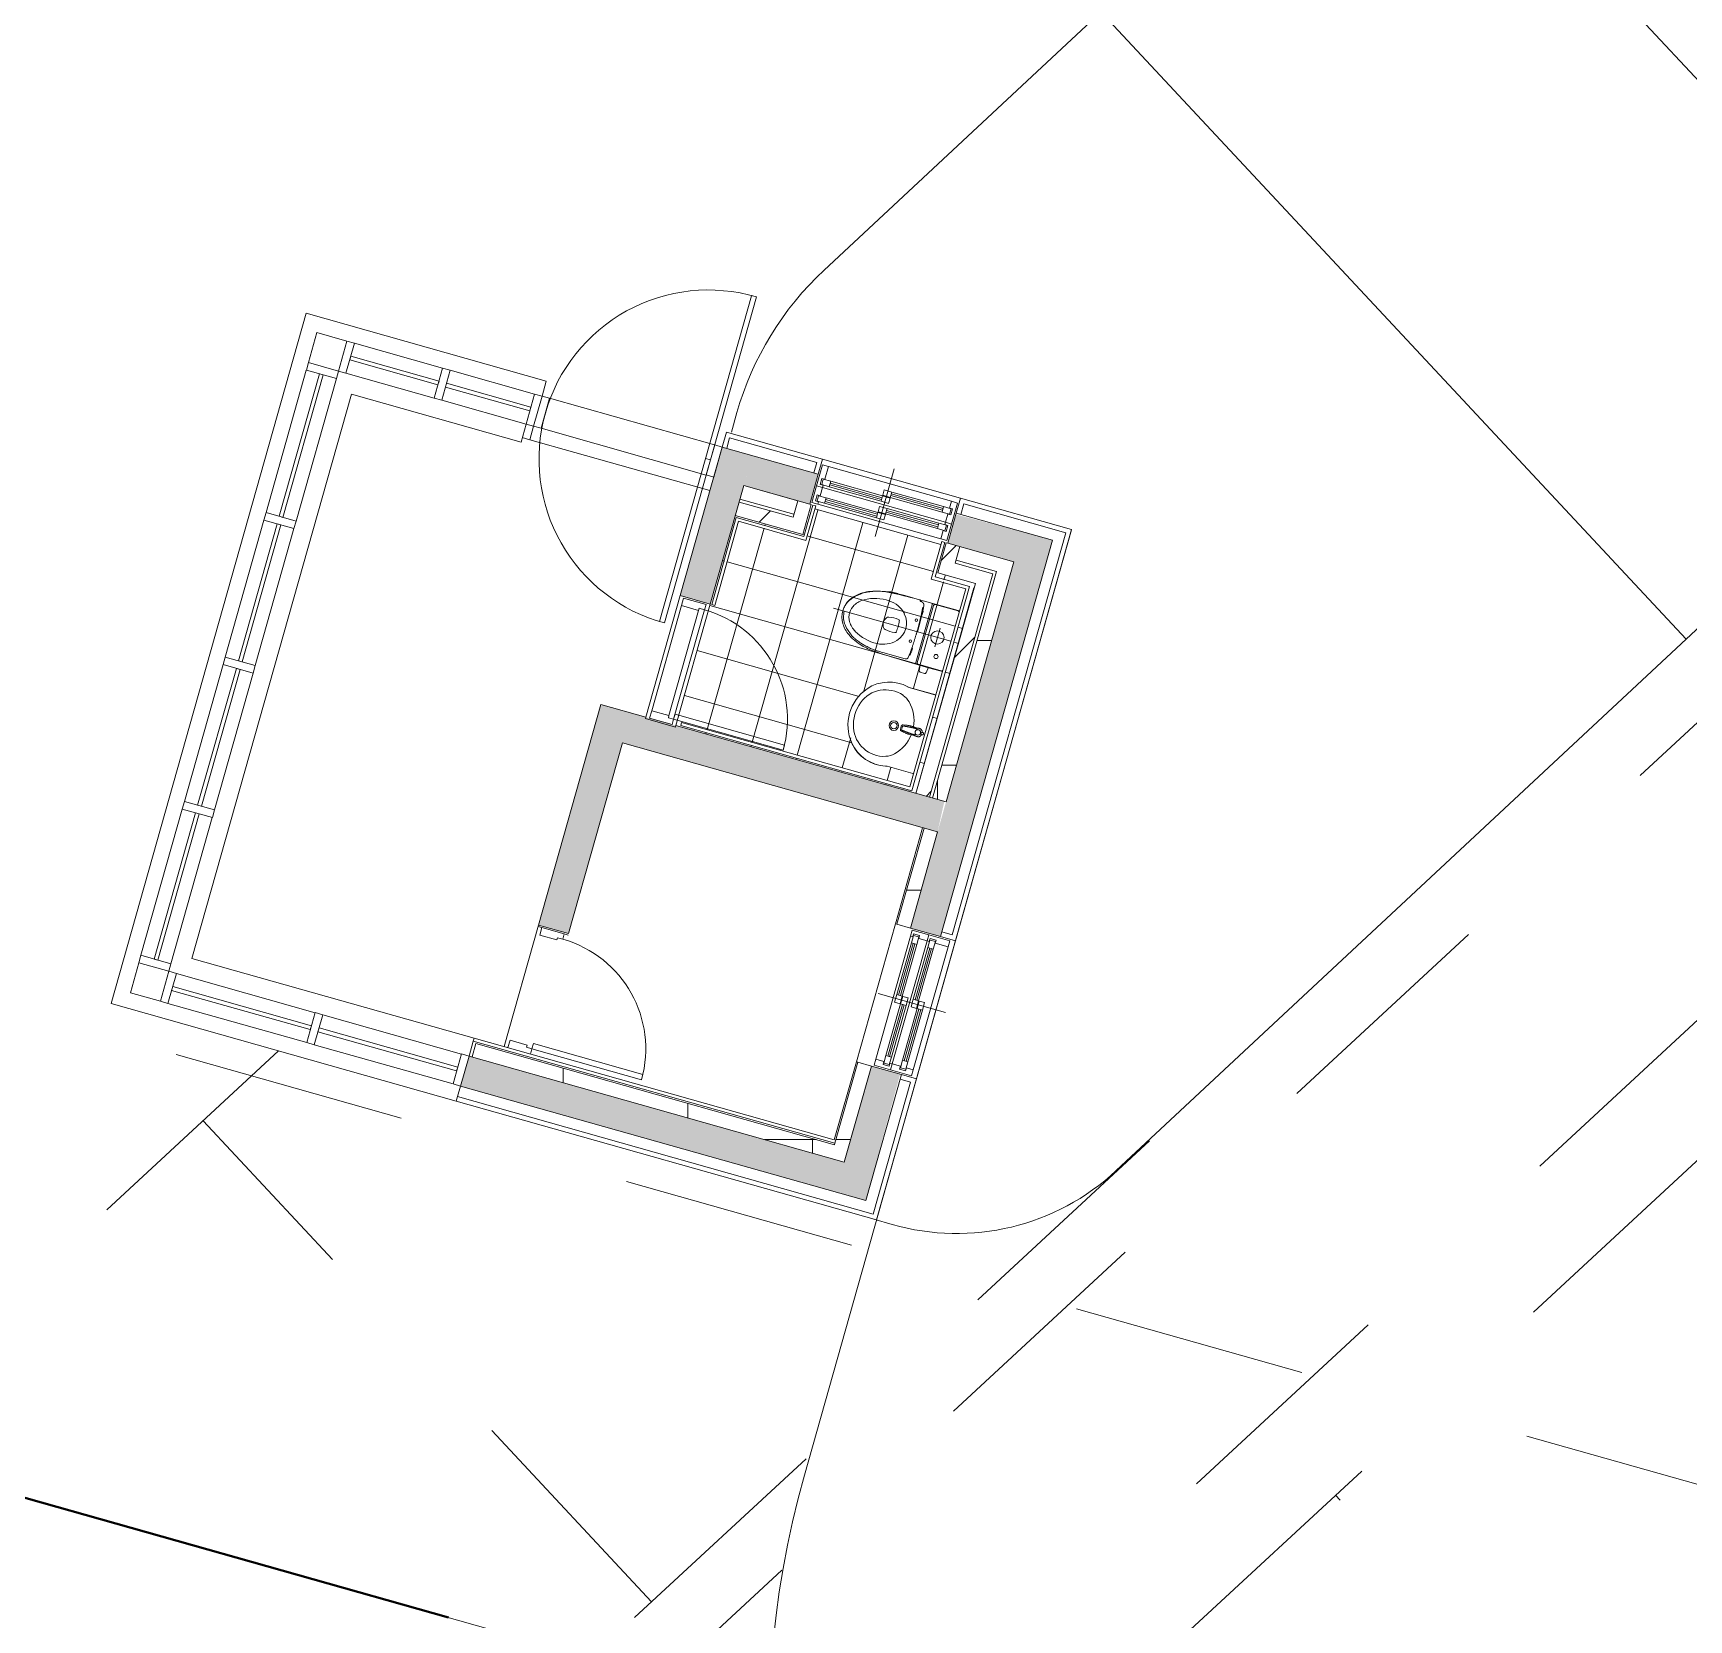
# Model space of a CAD drawing. Header units: millimetres. Extents: x -71377 to 516042, y -145869 to 441446.
# Drawn here: x 170572 to 181189, y 67270 to 77446 of the extents above; entities that cross this region are included whole.
import ezdxf

# ---------------------------------------------------------------- set-up
doc = ezdxf.new("R2010")
doc.units = ezdxf.units.MM
doc.header["$LTSCALE"] = 1000
doc.linetypes.add('_2점쇄선_M_', pattern=[10, 4, -2, 0, -2, 0, -2])
doc.linetypes.add('_점선_M_', pattern=[3, 1.5, -1.5])
doc.layers.get('Defpoints').update_dxf_attribs({"color": 171, "lineweight": 5})
for name, color, linetype, lineweight in [('01', 1, 'Continuous', 5), ('06', 6, 'Continuous', 5), ('09_HID', 9, '_점선_M_', 5), ('251024_도로_dwg', 8, 'Continuous', 5), ('A-bord', 1, '_2점쇄선_M_', 40), ('A-door', 4, 'Continuous', 5), ('A-door-hdln', 8, 'Continuous', 5), ('A-ele-8', 8, 'Continuous', 5), ('A-fnsh', 5, 'Continuous', 5), ('A-furn', 6, 'Continuous', 5), ('A-glas', 5, 'Continuous', 5), ('A-hat', 251, 'Continuous', 5), ('A-insu', 251, 'Continuous', 5), ('A-wind', 4, 'Continuous', 5), ('A-wind-hdln', 8, 'Continuous', 5), ('A_bwall', 3, 'Continuous', 5), ('A_cwall', 2, 'Continuous', 5), ('A_fnsh', 5, 'Continuous', 5), ('A_fnsh-4', 4, 'Continuous', 5), ('AA_dash_M_', 7, '_점선_M_', 5), ('AA_위생', 4, 'Continuous', 5), ('개선안도 base 2022 09$0$00_계획선', 7, 'Continuous', 5), ('조경라인_dwg', 8, 'Continuous', 5), ('패밀리로 가져오기', 8, 'Continuous', 5)]:
    doc.layers.add(name, color=color, linetype=linetype, lineweight=lineweight)
doc.layers.add('A-PA-일반주차', color=7, linetype='Continuous')
pattern_1 = [(45, (165969.5, 243949.9), (-353.5534, 353.5534), [])]
pattern_2 = [(0, (165969.5, 243949.9), (0, 800), []), (90, (165969.5, 243949.9), (-800, 5e-14), [])]

# ---------------------------------------------------------------- blocks, each defined once
blk = doc.blocks.new('251024_도로_dwg-3827738-지반층 배치도')
at = {"layer": '개선안도 base 2022 09$0$00_계획선', "flags": 128}
blk.add_lwpolyline([(-922668, 111186), (-912956, 108804), (-783522, -104730)], dxfattribs=at)
blk = doc.blocks.new('직사각형 멀리언 - 50 x 200mm-2106413-지반층 배치도')
at = {"layer": 'A-wind'}
for p, q in [((0, 100), (-50, 100)), ((-50, 100), (-50, -100)), ((0, -100), (0, 100)), ((-50, -100), (0, -100))]:
    blk.add_line(p, q, dxfattribs=at)
blk = doc.blocks.new('직사각형 멀리언 - 50 x 200mm-2106339-지반층 배치도')
at = {"layer": 'A-wind'}
for p, q in [((0, 100), (-50, 100)), ((-50, 100), (-50, -100)), ((0, -100), (0, 100)), ((-50, -100), (0, -100))]:
    blk.add_line(p, q, dxfattribs=at)
blk = doc.blocks.new('커튼월_외여닫이문A - 커튼월_외여닫이문A-5989040-지반층 배치도')
at = {"layer": 'A-door'}
for p, q in [((517, -1086), (517, 1085)), ((550, -1086), (550, 1086))]:
    blk.add_line(p, q, dxfattribs=at)
at = {"layer": 'A-door-hdln'}
for p, q in [((550, 1086), (517, 1086)), ((517, 0), (550, 0)), ((550, -1086), (517, -1086))]:
    blk.add_line(p, q, dxfattribs=at)
for start, end in [(89.24, 180), (180, 270.76)]:
    blk.add_arc((536, 0), 1086, start, end, dxfattribs=at)
blk = doc.blocks.new('직사각형 멀리언 - 50 x 200mm-5988803-지반층 배치도')
at = {"layer": 'A-wind-hdln'}
for p, q in [((-88014, -192498), (-89072, -192199)), ((-88068, -192691), (-89126, -192391))]:
    blk.add_line(p, q, dxfattribs=at)
blk = doc.blocks.new('직사각형 멀리언 - 50 x 200mm-2106323-지반층 배치도')
at = {"layer": 'A-wind'}
for p, q in [((-50, 100), (0, 100)), ((-50, -100), (-50, 100)), ((0, 100), (0, -100)), ((0, -100), (-50, -100))]:
    blk.add_line(p, q, dxfattribs=at)
blk = doc.blocks.new('직사각형 멀리언 - 50 x 200mm-2106324-지반층 배치도')
at = {"layer": 'A-wind'}
for p, q in [((0, 100), (-50, 100)), ((-50, 100), (-50, -100)), ((0, -100), (0, 100)), ((-50, -100), (0, -100))]:
    blk.add_line(p, q, dxfattribs=at)
blk = doc.blocks.new('시스템 패널 - 유리 패널-5989388-지반층 배치도')
at = {"layer": 'A-wind'}
for p, q in [((281, 13), (-281, 13)), ((-281, 13), (-281, -13)), ((281, -13), (281, 13)), ((-281, -13), (281, -13))]:
    blk.add_line(p, q, dxfattribs=at)
blk = doc.blocks.new('4중 코너 멀리언 - 4중 멀리언_200X200-2106340-지반층 배치도')
at = {"layer": 'A-wind'}
for p, q in [((-100, 100), (100, 100)), ((-100, -100), (-100, 100)), ((100, 100), (100, -100)), ((100, -100), (-100, -100))]:
    blk.add_line(p, q, dxfattribs=at)
blk = doc.blocks.new('직사각형 멀리언 - 50 x 200mm-5989386-지반층 배치도')
at = {"layer": 'A-wind-hdln'}
for p, q in [((-89710, -192019), (-89168, -192172)), ((-89223, -192364), (-89764, -192211))]:
    blk.add_line(p, q, dxfattribs=at)
blk = doc.blocks.new('직사각형 멀리언 - 50 x 200mm-2106337-지반층 배치도')
at = {"layer": 'A-wind'}
for p, q in [((-25, 100), (25, 100)), ((-25, -100), (-25, 100)), ((25, 100), (25, -100)), ((25, -100), (-25, -100))]:
    blk.add_line(p, q, dxfattribs=at)
blk = doc.blocks.new('시스템 패널 - 유리 패널-5989389-지반층 배치도')
at = {"layer": 'A-wind'}
for p, q in [((294, 12), (-294, 12)), ((-294, 12), (-294, -13)), ((294, -13), (294, 12)), ((-294, -13), (294, -13))]:
    blk.add_line(p, q, dxfattribs=at)
blk = doc.blocks.new('직사각형 멀리언 - 50 x 200mm-5988782-지반층 배치도')
at = {"layer": 'A-wind-hdln'}
for p, q in [((-90323, -191846), (-89758, -192005)), ((-89812, -192198), (-90378, -192038))]:
    blk.add_line(p, q, dxfattribs=at)
blk = doc.blocks.new('시스템 패널 - 유리 패널-5989390-지반층 배치도')
at = {"layer": 'A-wind'}
for p, q in [((475, 12), (-475, 12)), ((-475, 12), (-475, -13)), ((475, -13), (475, 12)), ((-475, -13), (475, -13))]:
    blk.add_line(p, q, dxfattribs=at)
blk = doc.blocks.new('4중 코너 멀리언 - 4중 멀리언_200X200-2106415-지반층 배치도')
at = {"layer": 'A-wind'}
for p, q in [((-100, 100), (100, 100)), ((-100, -100), (-100, 100)), ((100, 100), (100, -100)), ((100, -100), (-100, -100))]:
    blk.add_line(p, q, dxfattribs=at)
blk = doc.blocks.new('직사각형 멀리언 - 50 x 200mm-5988777-지반층 배치도')
at = {"layer": 'A-wind-hdln'}
for p, q in [((-90890, -192932), (-90632, -192018)), ((-90439, -192073), (-90698, -192987))]:
    blk.add_line(p, q, dxfattribs=at)
blk = doc.blocks.new('직사각형 멀리언 - 50 x 200mm-2106411-지반층 배치도')
at = {"layer": 'A-wind'}
for p, q in [((-25, 100), (25, 100)), ((-25, -100), (-25, 100)), ((25, 100), (25, -100)), ((25, -100), (-25, -100))]:
    blk.add_line(p, q, dxfattribs=at)
blk = doc.blocks.new('시스템 패널 - 유리 패널-5989392-지반층 배치도')
at = {"layer": 'A-wind'}
for p, q in [((456, 13), (-456, 13)), ((-456, 13), (-456, -12)), ((456, -12), (456, 13)), ((-456, -12), (456, -12))]:
    blk.add_line(p, q, dxfattribs=at)
blk = doc.blocks.new('직사각형 멀리언 - 50 x 200mm-5989027-지반층 배치도')
at = {"layer": 'A-wind-hdln'}
for p, q in [((-91152, -193859), (-90904, -192980)), ((-90711, -193035), (-90959, -193913))]:
    blk.add_line(p, q, dxfattribs=at)
blk = doc.blocks.new('시스템 패널 - 유리 패널-5989394-지반층 배치도')
at = {"layer": 'A-wind'}
for p, q in [((487.5, 12.5), (-487.5, 12.5)), ((-487.5, 12.5), (-487.5, -12.5)), ((487.5, -12.5), (487.5, 12.5)), ((-487.5, -12.5), (487.5, -12.5))]:
    blk.add_line(p, q, dxfattribs=at)
blk = doc.blocks.new('직사각형 멀리언 - 50 x 200mm-5988768-지반층 배치도')
at = {"layer": 'A-wind-hdln'}
for p, q in [((-91692, -195771), (-91427, -194833)), ((-91235, -194887), (-91500, -195826))]:
    blk.add_line(p, q, dxfattribs=at)
blk = doc.blocks.new('시스템 패널 - 유리 패널-5989395-지반층 배치도')
at = {"layer": 'A-wind'}
for p, q in [((462, 13), (-462, 13)), ((-462, 13), (-462, -13)), ((462, -13), (462, 13)), ((-462, -13), (462, -13))]:
    blk.add_line(p, q, dxfattribs=at)
blk = doc.blocks.new('직사각형 멀리언 - 50 x 200mm-2107349-지반층 배치도')
at = {"layer": 'A-wind'}
for p, q in [((-50, 100), (0, 100)), ((-50, -100), (-50, 100)), ((0, 100), (0, -100)), ((0, -100), (-50, -100))]:
    blk.add_line(p, q, dxfattribs=at)
blk = doc.blocks.new('직사각형 멀리언 - 50 x 200mm-5989383-지반층 배치도')
at = {"layer": 'A-wind-hdln'}
for p, q in [((-91465, -195887), (-90575, -196139)), ((-90629, -196331), (-91520, -196080))]:
    blk.add_line(p, q, dxfattribs=at)
blk = doc.blocks.new('미서기창__이중창_ - _A_PW_9X9-6061815-지반층 배치도')
at = {"layer": 'A-glas'}
for p, q in [((-370, 66), (-25, 66)), ((-370, 54), (-25, 54)), ((25, 106), (370, 106)), ((25, 94), (370, 94)), ((-370, -44), (-25, -44)), ((-370, -56), (-25, -56)), ((25, -4), (370, -4)), ((25, -16), (370, -16))]:
    blk.add_line(p, q, dxfattribs=at)
at = {"layer": 'A-wind'}
for p, q in [((-450, 25), (-450, 165)), ((-450, 165), (-410, 165)), ((-410, 165), (-410, 80)), ((-25, 118), (25, 118)), ((-25, 82), (-25, 118)), ((25, 118), (25, 82)), ((370, 118), (420, 118)), ((370, 82), (370, 118)), ((410, 165), (450, 165)), ((410, 120), (410, 165)), ((430, 120), (410, 120)), ((420, 118), (420, 82)), ((430, 80), (430, 120)), ((450, 165), (450, 25)), ((-410, 25), (-450, 25)), ((-450, 25), (-450, -85)), ((-410, 80), (-430, 80)), ((-430, 80), (-430, 40)), ((-430, 40), (-410, 40)), ((-420, 78), (-370, 78)), ((-420, 42), (-420, 78)), ((-370, 42), (-420, 42)), ((-410, 40), (-410, 25)), ((-410, -30), (-410, 25)), ((-370, 78), (-370, 42)), ((25, 82), (-25, 82)), ((-25, 78), (25, 78)), ((-25, 42), (-25, 78)), ((25, 42), (-25, 42)), ((-25, 8), (25, 8)), ((-25, -28), (-25, 8)), ((25, 78), (25, 42)), ((25, 8), (25, -28)), ((420, 82), (370, 82)), ((370, 8), (420, 8)), ((370, -28), (370, 8)), ((410, 25), (410, 80)), ((410, 80), (430, 80)), ((450, 25), (410, 25)), ((410, 10), (410, 25)), ((430, 10), (410, 10)), ((420, 8), (420, -28)), ((430, -30), (430, 10)), ((450, 25), (450, -85)), ((-450, -85), (-410, -85)), ((-430, -70), (-430, -30)), ((-430, -30), (-410, -30)), ((-410, -70), (-430, -70)), ((-420, -32), (-370, -32)), ((-420, -68), (-420, -32)), ((-370, -68), (-420, -68)), ((-410, -85), (-410, -70)), ((-370, -32), (-370, -68)), ((25, -28), (-25, -28)), ((-25, -32), (25, -32)), ((-25, -68), (-25, -32)), ((25, -68), (-25, -68)), ((25, -32), (25, -68)), ((420, -28), (370, -28)), ((410, -85), (410, -30)), ((410, -30), (430, -30)), ((450, -85), (410, -85))]:
    blk.add_line(p, q, dxfattribs=at)
at = {"layer": 'A-wind-hdln'}
for p, q in [((0, 265), (0, -185)), ((-410, 165), (410, 165)), ((25, 118), (370, 118)), ((410, 25), (-410, 25)), ((-370, 78), (-25, 78)), ((-370, 42), (-25, 42)), ((25, 82), (370, 82)), ((25, 8), (370, 8)), ((410, -85), (-410, -85)), ((-370, -32), (-25, -32)), ((-370, -68), (-25, -68)), ((25, -28), (370, -28))]:
    blk.add_line(p, q, dxfattribs=at)
blk = doc.blocks.new('외여닫이문 - _A_ABS_8X21_씰FL_20_레버형_-7570809-지반층 배치도')
at = {"layer": 'A-door'}
for p, q in [((330, 75), (330, 805)), ((330, 805), (365, 805)), ((365, 75), (365, 805)), ((-365, 75), (-400, 75)), ((-400, 75), (-400, -75)), ((-365, 40), (-365, 75)), ((-350, 40), (-365, 40)), ((-350, -75), (-350, 40)), ((330, 75), (365, 75)), ((365, 40), (350, 40)), ((350, 40), (350, -75)), ((365, 75), (365, 40)), ((400, 75), (365, 75)), ((400, -75), (400, 75)), ((-400, -75), (-350, -75)), ((350, -75), (400, -75))]:
    blk.add_line(p, q, dxfattribs=at)
at = {"layer": 'A-door-hdln'}
for p, q in [((365, 75), (-365, 75)), ((350, 40), (-350, 40)), ((350, -75), (-350, -75))]:
    blk.add_line(p, q, dxfattribs=at)
blk.add_arc((365, 75), 730, 90, 180, dxfattribs=at)
blk = doc.blocks.new('외여닫이문 - _A_ABS_8X21_씰FL_20_레버형_-V1-지반층 배치도')
at = {"layer": 'A-door'}
for p, q in [((330, 75), (330, 805)), ((330, 805), (365, 805)), ((365, 75), (365, 805)), ((-365, 75), (-400, 75)), ((-400, 75), (-400, -75)), ((-365, 40), (-365, 75)), ((-350, 40), (-365, 40)), ((-350, -75), (-350, 40)), ((330, 75), (365, 75)), ((365, 40), (350, 40)), ((350, 40), (350, -75)), ((365, 75), (365, 40)), ((400, 75), (365, 75)), ((-400, -75), (-350, -75)), ((350, -75), (400, -75))]:
    blk.add_line(p, q, dxfattribs=at)
at = {"layer": 'A-door-hdln'}
blk.add_arc((365, 75), 730, 90, 180, dxfattribs=at)
blk = doc.blocks.new('일반 모델 1 - 일반 모델 1-2152841-지반층 배치도')
at = {"layer": 'A-furn'}
for p, q in [((196746, 86836), (197721, 85228)), ((197721, 85228), (194505, 83279)), ((193817, 84184), (193919, 84246)), ((194505, 83279), (193919, 84246))]:
    blk.add_line(p, q, dxfattribs=at)
blk = doc.blocks.new('2D_세대_세면기 - 세면기_dwg-2503248-지반층 배치도')
at = {"layer": '패밀리로 가져오기'}
blk.add_line((263, 176), (263, 0), dxfattribs=at)
at = {"layer": '패밀리로 가져오기', "flags": 128}
blk.add_lwpolyline([(-262, 0), (-262, 5), (-262, 176)], dxfattribs=at)
at = {"layer": '패밀리로 가져오기'}
for centre, radius in [((0, 205), 30.5), ((0, 205), 20.5), ((0, 45), 17.5)]:
    blk.add_circle(centre, radius, dxfattribs=at)
for centre, radius, start, end in [((-19, 242), 252, 130.4741, 193.0252), ((-16, 265), 198, 109.8483, 198.8473), ((0, 220), 280, 49.5259, 130.4741), ((0, 220), 245, 70.1517, 109.8483), ((16, 265), 198, 341.1527, 70.1517), ((18, 242), 252, 346.9748, 49.5259), ((-303, 176), 40, 360, 13.0252), ((-82, 242), 128, 198.8473, 224.9346), ((0, 324), 244, 224.9346, 263.5671), ((0, 324), 244, 276.421, 315.0654), ((82, 242), 128, 315.0654, 341.1527), ((302, 176), 40, 166.9748, 180)]:
    blk.add_arc(centre, radius, start, end, dxfattribs=at)
for points, knots in [([(-26, 118), (-26, 116), (-27, 112), (-27, 107), (-27, 102), (-27, 98), (-27, 96)], [0, 0, 0, 0, 5.035534, 10.313591, 15.719248, 21.190255, 21.190255, 21.190255, 21.190255]), ([(-19, 155), (-20, 150), (-22, 142), (-24, 129), (-26, 121), (-26, 118)], [0, 0, 0, 0, 13.612163, 26.555656, 37.949368, 37.949368, 37.949368, 37.949368]), ([(-20, 64), (-20, 64), (-20, 64), (-20, 64), (-20, 64), (-20, 65), (-20, 65), (-20, 65), (-20, 65), (-20, 65), (-20, 65), (-20, 65), (-20, 66), (-20, 66), (-20, 66), (-20, 66), (-20, 67), (-20, 67), (-20, 67), (-20, 68), (-20, 68), (-20, 69), (-20, 69), (-20, 70), (-20, 70), (-20, 71), (-20, 72), (-20, 72), (-20, 73), (-20, 74), (-20, 75), (-20, 76), (-20, 78), (-20, 79), (-20, 80), (-20, 82), (-20, 83), (-20, 85), (-20, 87), (-19, 89), (-19, 91), (-19, 94), (-19, 96), (-19, 99), (-19, 103), (-18, 106), (-18, 110), (-18, 114), (-17, 119), (-17, 124), (-16, 129), (-15, 135), (-15, 141), (-14, 146), (-14, 148)], [0, 0, 0, 0, 0.100172, 0.21979, 0.353144, 0.495281, 0.641698, 0.788456, 0.933594, 1.080115, 1.232736, 1.395982, 1.574314, 1.772113, 1.993668, 2.243188, 2.524875, 2.843099, 3.202792, 3.609757, 4.066678, 4.564903, 5.097483, 5.653268, 6.243599, 6.880035, 7.574171, 8.337802, 9.183159, 10.120813, 11.138958, 12.241639, 13.436879, 14.733638, 16.133532, 17.634969, 19.252994, 21.003396, 22.902687, 24.968652, 27.219884, 29.675342, 32.354765, 35.280582, 38.477769, 41.969348, 45.781045, 49.939207, 54.485855, 59.462238, 64.929825, 70.875084, 77.382588, 84.610699, 84.610699, 84.610699, 84.610699]), ([(-18, 156), (-18, 156), (-18, 156), (-18, 156), (-18, 156), (-18, 155), (-19, 155), (-19, 155)], [0, 0, 0, 0, 0.033542, 0.415675, 0.830466, 1.279474, 1.438003, 1.438003, 1.438003, 1.438003]), ([(-19, 155), (-19, 155), (-19, 155), (-19, 155), (-19, 155)], [0, 0, 0, 0, 0.3303863, 0.3359585, 0.3359585, 0.3359585, 0.3359585]), ([(-14, 157), (-15, 157), (-15, 157), (-16, 157), (-17, 157)], [0, 0, 0, 0, 1.001812, 2.280947, 2.280947, 2.280947, 2.280947]), ([(0, 158), (-1, 158), (-5, 158), (-9, 158), (-12, 158), (-14, 157)], [0, 0, 0, 0, 4.384323, 9.252851, 13.768766, 13.768766, 13.768766, 13.768766]), ([(-14, 157), (-14, 157), (-14, 157), (-14, 157), (-14, 157)], [0, 0, 0, 0, 0.1275567, 0.2504322, 0.2504322, 0.2504322, 0.2504322]), ([(-14, 148), (-14, 148), (-14, 149), (-13, 149), (-13, 149), (-13, 150), (-12, 150), (-12, 150), (-12, 150)], [0, 0, 0, 0, 0.437979, 0.882355, 1.329336, 1.772885, 2.205279, 2.622094, 2.622094, 2.622094, 2.622094]), ([(-12, 150), (-9, 150), (-4, 150), (4, 150), (9, 150), (12, 150)], [0, 0, 0, 0, 7.824843, 15.615431, 23.440299, 23.440299, 23.440299, 23.440299]), ([(14, 157), (13, 157), (9, 158), (4, 158), (1, 158), (0, 158)], [0, 0, 0, 0, 5.218808, 10.087424, 14.437491, 14.437491, 14.437491, 14.437491]), ([(12, 150), (12, 150), (12, 150), (13, 150), (13, 149), (13, 149), (13, 149), (14, 148), (14, 148)], [0, 0, 0, 0, 0.416818, 0.849211, 1.29276, 1.73974, 2.184116, 2.622094, 2.622094, 2.622094, 2.622094]), ([(17, 157), (16, 157), (15, 157), (15, 157), (14, 157)], [0, 0, 0, 0, 1.281017, 2.260347, 2.260347, 2.260347, 2.260347]), ([(14, 148), (14, 146), (15, 141), (15, 135), (16, 129), (17, 124), (17, 119), (18, 114), (18, 110), (18, 106), (19, 103), (19, 100), (19, 97), (19, 94), (19, 91), (19, 89), (20, 87), (20, 85), (20, 83), (20, 82), (20, 80), (20, 79), (20, 78), (20, 76), (20, 75), (20, 74), (20, 73), (20, 72), (20, 72), (20, 71), (20, 70), (20, 70), (20, 69), (20, 69), (20, 68), (20, 68), (20, 67), (20, 67), (20, 67), (20, 66), (20, 66), (20, 66), (20, 66), (20, 65), (20, 65), (20, 65), (20, 65), (20, 65), (20, 65), (20, 65), (20, 64), (20, 64), (20, 64), (20, 64), (20, 64)], [0, 0, 0, 0, 7.250595, 13.753717, 19.677719, 25.117102, 30.065596, 34.587314, 38.725031, 42.520924, 46.000652, 49.189651, 52.110208, 54.786754, 57.241383, 59.493492, 61.561655, 63.464081, 65.218255, 66.840397, 68.345979, 69.749941, 71.052454, 72.253076, 73.361506, 74.385313, 75.330458, 76.184246, 76.95578, 77.657174, 78.300106, 78.896028, 79.456326, 79.992658, 80.49633, 80.958605, 81.371496, 81.73672, 82.060089, 82.346602, 82.600633, 82.826357, 83.027946, 83.209645, 83.375794, 83.530815, 83.679195, 83.825624, 83.972996, 84.119394, 84.260992, 84.393413, 84.511834, 84.610702, 84.610702, 84.610702, 84.610702]), ([(18, 155), (18, 155), (18, 155), (18, 156), (18, 156), (18, 156), (17, 156), (17, 156)], [0, 0, 0, 0, 0.160784, 0.61566, 1.034618, 1.417887, 1.425985, 1.425985, 1.425985, 1.425985]), ([(19, 155), (19, 155), (19, 155), (19, 155), (18, 155)], [0, 0, 0, 0, 0.0132454, 0.3484528, 0.3484528, 0.3484528, 0.3484528]), ([(26, 118), (26, 121), (24, 129), (22, 142), (20, 150), (19, 155)], [0, 0, 0, 0, 11.393709, 24.337199, 37.949355, 37.949355, 37.949355, 37.949355]), ([(27, 96), (27, 98), (27, 102), (27, 107), (27, 112), (26, 116), (26, 118)], [0, 0, 0, 0, 5.470845, 10.876374, 16.154258, 21.189535, 21.189535, 21.189535, 21.189535]), ([(-27, 96), (-27, 92), (-27, 84), (-26, 74), (-25, 67), (-25, 65)], [0, 0, 0, 0, 11.293565, 24.053924, 31.662083, 31.662083, 31.662083, 31.662083]), ([(-25, 65), (-25, 64), (-25, 62), (-26, 57), (-27, 49), (-27, 45), (-27, 42)], [6.235517, 6.235517, 6.235517, 6.235517, 7.202229, 14.404582, 21.60639, 28.807907, 28.807907, 28.807907, 28.807907]), ([(-27, 42), (-27, 41), (-27, 39), (-26, 35), (-25, 32), (-24, 29), (-22, 26), (-19, 24), (-16, 21), (-13, 20), (-10, 19), (-9, 18), (-8, 18)], [0, 0, 0, 0, 3.507828, 7.013143, 10.516574, 14.021003, 17.524189, 21.027644, 24.5343, 28.041599, 31.550828, 33.649506, 33.649506, 33.649506, 33.649506]), ([(-16, 53), (-16, 53), (-17, 54), (-18, 56), (-19, 58), (-20, 60), (-20, 62), (-20, 64), (-20, 64)], [48.97219, 48.97219, 48.97219, 48.97219, 50.490944, 52.920005, 55.339236, 57.698505, 59.797196, 61.393068, 61.393068, 61.393068, 61.393068]), ([(-4, 23), (-4, 23), (-4, 23), (-5, 22), (-6, 21), (-7, 20), (-7, 20), (-8, 19), (-8, 17), (-8, 16), (-8, 15), (-8, 14), (-8, 13), (-7, 12), (-7, 11), (-6, 10), (-5, 9), (-4, 9), (-3, 8), (-2, 8), (-1, 8), (0, 8), (0, 8)], [0, 0, 0, 0, 0.779641, 1.899981, 3.018043, 4.133781, 5.247319, 6.358945, 7.469092, 8.578305, 9.687198, 10.796411, 11.906559, 13.018185, 14.131722, 15.24746, 16.365523, 17.485863, 18.608264, 19.732358, 20.857655, 21.983576, 21.983576, 21.983576, 21.983576]), ([(0, 24), (0, 24), (-1, 24), (-2, 24), (-3, 23), (-4, 23), (-4, 23)], [0, 0, 0, 0, 1.125921, 2.251218, 3.375312, 3.718618, 3.718618, 3.718618, 3.718618]), ([(0, 24), (0, 24), (1, 24), (1, 24), (2, 24), (3, 23), (3, 23), (4, 23)], [0, 0, 0, 0, 0.679857, 1.375008, 2.100365, 2.878402, 3.722391, 3.722391, 3.722391, 3.722391]), ([(4, 23), (4, 23), (4, 23), (5, 22), (6, 21), (7, 20), (7, 20), (8, 19), (8, 17), (8, 16), (8, 15), (8, 14), (8, 13), (7, 12), (7, 11), (6, 10), (5, 9), (4, 9), (3, 8), (2, 8), (1, 8), (0, 8), (0, 8)], [0, 0, 0, 0, 0.779641, 1.899981, 3.018043, 4.133781, 5.247319, 6.358945, 7.469092, 8.578305, 9.687198, 10.796411, 11.906559, 13.018185, 14.131722, 15.24746, 16.365523, 17.485863, 18.608264, 19.732358, 20.857655, 21.983576, 21.983576, 21.983576, 21.983576]), ([(8, 18), (10, 18), (13, 20), (17, 22), (20, 24), (22, 27), (24, 29), (26, 33), (27, 36), (27, 40), (27, 42), (27, 43), (27, 44)], [49.715016, 49.715016, 49.715016, 49.715016, 56.085098, 59.594761, 63.100971, 66.603866, 70.107073, 73.610706, 77.12048, 80.626855, 84.134048, 84.665453, 84.665453, 84.665453, 84.665453]), ([(20, 64), (20, 64), (20, 62), (20, 60), (19, 58), (18, 56), (17, 54), (16, 53), (16, 53)], [0, 0, 0, 0, 1.613908, 3.715992, 6.071265, 8.483996, 10.906775, 12.370157, 12.370157, 12.370157, 12.370157]), ([(27, 96), (27, 95), (27, 94), (27, 92), (27, 90), (27, 88), (27, 85), (26, 82), (26, 79), (26, 76), (26, 73), (25, 69), (25, 67), (25, 65), (25, 65)], [0, 0, 0, 0, 1.251373, 3.263508, 5.454636, 7.854512, 10.489198, 13.365178, 16.480935, 19.785255, 23.159073, 26.483402, 29.641953, 31.235501, 31.235501, 31.235501, 31.235501]), ([(27, 44), (27, 46), (27, 50), (26, 57), (25, 62), (25, 64), (25, 65)], [0, 0, 0, 0, 6.475776, 13.483122, 20.490681, 21.236248, 21.236248, 21.236248, 21.236248])]:
    blk.add_open_spline(points, degree=3, knots=knots, dxfattribs=at)
for points in [[(-19, 155), (-19, 155), (-19, 155), (-19, 155)], [(-17, 156), (-17, 156), (-17, 156), (-18, 156)], [(-17, 157), (-17, 156), (-17, 156), (-17, 156)], [(-14, 157), (-14, 157), (-14, 157), (-14, 157)], [(-14, 157), (-14, 157), (-14, 157), (-14, 157)], [(-14, 157), (-14, 157), (-14, 157), (-14, 157)], [(17, 156), (17, 156), (17, 157), (17, 157)], [(17, 156), (17, 156), (17, 156), (17, 156)], [(17, 156), (17, 156), (17, 156), (17, 156)], [(19, 155), (19, 155), (19, 155), (19, 155)], [(-27, 96), (-27, 96), (-27, 96), (-27, 96)], [(27, 96), (27, 96), (27, 96), (27, 96)], [(27, 96), (27, 96), (27, 96), (27, 96)], [(27, 96), (27, 96), (27, 96), (27, 96)], [(27, 96), (27, 96), (27, 96), (27, 96)]]:
    blk.add_open_spline(points, degree=3, dxfattribs=at)
blk = doc.blocks.new('2D_세대_세면기 - 2D_세대_세면기-2503324-지반층 배치도')
at = {"layer": 'AA_위생'}
for p, q in [((-262, 176), (-262, 5)), ((262, 0), (262, 176)), ((-262, 5), (-262, 0))]:
    blk.add_line(p, q, dxfattribs=at)
for centre, radius, start, end in [((-18, 242), 252, 130.4741, 193.0252), ((0, 220), 280, 49.5259, 130.4741), ((18, 242), 252, 346.9748, 49.5259), ((-303, 176), 40, 0, 13.0252), ((302, 176), 40, 166.9748, 180)]:
    blk.add_arc(centre, radius, start, end, dxfattribs=at)
blk.add_blockref('2D_세대_세면기 - 세면기_dwg-2503248-지반층 배치도', (0, 0))
blk = doc.blocks.new('위생기구_변기 - 위생기구_변기-5520355-지반층 배치도')
at = {"layer": 'AA_위생'}
for p, q in [((0, 802), (0, 20)), ((199, 484), (197, 490)), ((199, 482), (199, 484)), ((199, 480), (199, 482)), ((202, 383), (201, 431)), ((-188, 390), (-188, 412)), ((-188, 373), (-188, 390)), ((-188, 271), (-188, 373)), ((202, 286), (202, 383)), ((-202, 112), (-201, 301)), ((-188, 269), (-188, 271)), ((-187, 265), (-188, 269)), ((-159, 253), (-174, 255)), ((-137, 251), (-159, 253)), ((-159, 248), (-137, 246)), ((-137, 246), (-137, 245)), ((-136, 244), (-109, 244)), ((-109, 244), (-108, 245)), ((109, 244), (108, 245)), ((136, 244), (109, 244)), ((159, 253), (137, 251)), ((137, 246), (159, 248)), ((137, 246), (137, 245)), ((159, 248), (174, 250)), ((174, 250), (178, 250)), ((201, 301), (203, 28)), ((201, 282), (202, 283)), ((202, 285), (202, 286)), ((202, 284), (202, 285)), ((202, 283), (202, 284)), ((-244, 126), (-244, 155)), ((-199, 112), (-237, 117)), ((-236, 164), (-199, 168)), ((-202, 28), (-202, 112)), ((-200, 28), (-199, 182)), ((-193, 200), (193, 200)), ((-191, 190), (191, 190)), ((-62, 110), (63, 110)), ((199, 182), (200, 28)), ((0, 0), (0, -30))]:
    blk.add_line(p, q, dxfattribs=at)
for centre, radius in [((-70, 270), 8), ((70, 270), 8), ((0, 110), 42.5), ((-120, 85), 13.5)]:
    blk.add_circle(centre, radius, dxfattribs=at)
for centre, radius, start, end in [((129, 484), 320, 146.179, 165.8929), ((21, 556), 190, 121.9805, 146.179), ((21, 556), 145, 121.988, 150.4774), ((0, 590), 150, 58.0196, 121.9805), ((0, 590), 105, 58.0093, 121.9908), ((-21, 556), 145, 29.5305, 58.0122), ((-21, 556), 190, 33.8211, 58.0196), ((-129, 484), 320, 14.1072, 33.8211), ((284, 445), 480, 165.8929, 176.3094), ((147, 485), 290, 150.4774, 182.6558), ((-147, 485), 290, 357.3393, 29.5266), ((-284, 445), 480, 3.6907, 14.1072), ((2799, 283), 3000, 176.3094, 179.6449), ((27, 479), 170, 182.6558, 226.5924), ((185, 406), 230, 169.9999, 186.0877), ((-22, 442), 20, 123.041, 169.9999), ((0, 409), 60, 90.0005, 123.037), ((0, 409), 60, 56.9631, 90.0005), ((22, 442), 20, 10.0003, 56.9592), ((-185, 406), 230, 353.9125, 10.0003), ((-27, 479), 170, 313.4077, 357.3357), ((-2799, 283), 3000, 0.3552, 3.6907), ((0, 450), 130, 226.5924, 313.4077), ((-35, 382), 9, 186.0877, 261.3471), ((0, 611), 240, 261.3471, 269.9999), ((0, 611), 240, 269.9999, 278.653), ((35, 382), 9, 278.653, 353.9125), ((-235, 155), 9, 96.6083, 179.6401), ((-235, 126), 9, 179.6401, 262.6718), ((-193, 192), 8, 90, 179.6672), ((-191, 182), 8, 90, 179.6449), ((191, 182), 8, 0.3552, 90.6563), ((193, 192), 8, 0.3347, 90.6604), ((-194, 28), 8, 180.0001, 270.6622), ((-192, 28), 8, 179.6449, 270.0001), ((192, 28), 8, 270.0531, 0.3552), ((195, 28), 8, 270, 0.3552)]:
    blk.add_arc(centre, radius, start, end, dxfattribs=at)
for points, knots in [([(-188, 412), (-188, 425), (-188, 447), (-187, 477), (-183, 506), (-178, 534), (-172, 561), (-163, 587), (-154, 611), (-143, 634), (-127, 655), (-106, 682), (-77, 708), (-40, 726), (-14, 730), (0, 730)], [0, 0, 0, 0, 0.093653, 0.164046, 0.223339, 0.306249, 0.368717, 0.431233, 0.506855, 0.556726, 0.618117, 0.699663, 0.805979, 0.899628, 1, 1, 1, 1]), ([(172, 589), (167, 600), (161, 615), (153, 633), (141, 652), (126, 671), (110, 690), (95, 704), (76, 718), (52, 731), (27, 738), (9, 740), (0, 740)], [0, 0, 0, 0, 0.150256, 0.1971, 0.246973, 0.425111, 0.493876, 0.556337, 0.675024, 0.781285, 0.887301, 1, 1, 1, 1]), ([(197, 490), (196, 495), (193, 508), (189, 529), (182, 558), (176, 577), (172, 589)], [0, 0, 0, 0, 0.127278, 0.411073, 0.628105, 1, 1, 1, 1]), ([(193, 268), (194, 270), (194, 274), (195, 278), (197, 280), (199, 281), (201, 281), (201, 281)], [0, 0, 0, 0, 0.365249, 0.602127, 0.767607, 0.87495, 1, 1, 1, 1])]:
    blk.add_open_spline(points, degree=3, knots=knots, dxfattribs=at)
for points, weights in [([(201, 431), (201, 455), (199, 480)], [1, 0.999383384362, 1]), ([(-184, 260), (-186, 262), (-187, 265)], [1, 0.981753562103, 1]), ([(-137, 245), (-137, 244), (-136, 244)], [1, 0.709781365334, 1]), ([(0, 242), (69, 242), (137, 247)], [1, 0.999331821687, 1]), ([(137, 245), (137, 244), (136, 244)], [1, 0.709781365334, 1]), ([(178, 250), (187, 253), (191, 262)], [1, 0.905401688025, 1]), ([(191, 262), (193, 265), (193, 268)], [1, 0.986322156147, 1]), ([(201, 281), (201, 281), (201, 282)], [1, 0.973751134693, 1])]:
    blk.add_rational_spline(points, weights, degree=2, dxfattribs=at)
for points, weights, knots in [([(-174, 255), (-177, 255), (-179, 256), (-182, 257), (-184, 260)], [0.994644395129, 0.988976396971, 1, 0.983340106897, 1], [0.0614894, 0.0614894, 0.0614894, 0.2531311, 0.2531311, 0.5054747, 0.5054747, 0.5054747]), ([(137, 251), (69, 246), (0, 246), (-69, 246), (-137, 251)], [1, 0.999331821687, 1, 0.999331821687, 1], [-1, -1, -1, 0, 0, 1, 1, 1])]:
    blk.add_rational_spline(points, weights, degree=2, knots=knots, dxfattribs=at)
blk = doc.blocks.new('조경라인_dwg_A$Ced66136b-7862173-지반층 배치도')
at = {"layer": '01'}
for p, q in [((37018, 7917), (40769, 3895)), ((34999, 2892), (33286, -3170))]:
    blk.add_line(p, q, dxfattribs=at)
at = {"layer": '01', "flags": 128}
blk.add_lwpolyline([(35427, 13289), (42597, 5600), (38940, 2190), (33298, 8240)], dxfattribs=at)
at = {"layer": '01'}
for centre, radius, start, end in [((31230, 4205), 4534, 62.8621, 159.0171), ((30881, -2491), 6000, 164.2209, 254.2221), ((39060, -4802), 6000, 164.2221, 254.2221)]:
    blk.add_arc(centre, radius, start, end, dxfattribs=at)
blk = doc.blocks.new('조경라인_dwg-6847807-지반층 배치도')
at = {"layer": '06'}
for p, q in [((175644, 75926), (177421, 77582)), ((175049, 74887), (175084, 75012)), ((177517, 70151), (181172, 73560)), ((175963, 69840), (176080, 69806))]:
    blk.add_line(p, q, dxfattribs=at)
for centre, radius, start, end in [((177007, 74463), 2000, 132.982, 164.0555), ((176494, 71248), 1500, 254, 313)]:
    blk.add_arc(centre, radius, start, end, dxfattribs=at)
at = {"layer": '09_HID'}
for p, q in [((188581, 79818), (174622, 66894)), ((187937, 77314), (176200, 66448)), ((183495, 72301), (176945, 66237)), ((172145, 70919), (169393, 68371)), ((174537, 67387), (171661, 70471)), ((177729, 70342), (174148, 67027)), ((180998, 65843), (178923, 68069))]:
    blk.add_line(p, q, dxfattribs=at)
at = {"layer": 'Defpoints', "flags": 128}
blk.add_lwpolyline([(254914, 44207), (263642, 49089), (315960, 234250), (311078, 242977), (266571, 255553), (262245, 255476), (253513, 257943), (250223, 260015), (73152, 95564)], close=True, dxfattribs=at)
blk.add_blockref('조경라인_dwg_A$Ced66136b-7862173-지반층 배치도', (142231, 71369))
blk = doc.blocks.new('Family - ___-2020727-지반층 배치도')
at = {"layer": 'A-bord'}
blk.add_line((255939, -3844), (158032, 157679), dxfattribs=at)
blk = doc.blocks.new('Family - ___-3020971-지반층 배치도')
at = {"layer": 'A-bord'}
blk.add_line((255939, -3844), (158032, 157679), dxfattribs=at)

msp = doc.modelspace()

# ---------------------------------------------------------------- hatches: boundary and pattern name
at = {"layer": 'A-hat'}
for points in [[(174913.2, 73784.3), (175182.4, 74737), (174990, 74791.4), (174720.8, 73838.7)], [(174004.6, 71671.8), (174404.3, 73086.4), (174211.8, 73140.8), (173812.1, 71726.2)], [(176370.8, 72322.9), (176414.4, 72518.4), (174404.3, 73086.4), (174349.9, 72894), (176338.6, 72332)], [(175718.2, 70013.4), (175772.6, 70205.9), (173366.8, 70885.6), (173312.4, 70693.2), (175535.6, 70065)]]:
    msp.add_hatch(color=256, dxfattribs=at).paths.add_polyline_path(points)
h = msp.add_hatch(color=256, dxfattribs=at)
h.paths.add_polyline_path([(176860.2, 74055.1), (176914.6, 74247.6), (176488.9, 74359.1), (176436.8, 74174.8), (176773.6, 74079.6)])
h.paths.add_polyline_path([(175551.5, 74424.9), (175605.9, 74617.4), (175182.4, 74737), (175128.1, 74544.6), (175474.5, 74446.7)])
h = msp.add_hatch(dxfattribs=at)
h.set_pattern_fill('FP_12', color=256, scale=1000, style=0, pattern_type=2)
h.set_pattern_definition(pattern_1)
h.paths.add_polyline_path([(175420.1, 74254.2), (175444.6, 74340.8), (175098.1, 74438.7), (175073.7, 74352.1)])
h = msp.add_hatch(dxfattribs=at)
h.set_pattern_fill('FP_14', color=256, scale=1000, style=0, pattern_type=2)
h.set_pattern_definition([(164.222, (175680.38, 73557.17), (-81.573, -288.697), []), (254.222, (175680.38, 73557.17), (288.697, -81.573), [])])
h.paths.add_polyline_path([(176232.7, 72569.8), (176613.4, 73917), (176372.8, 73985), (176355, 73958.9), (176330.3, 73945.1), (176392.9, 74166.4), (175583.5, 74391.1), (175524.4, 74198.1), (175517.1, 74229.7), (175506.7, 74229.7), (175073.7, 74352.1), (174693, 73004.8), (176192.8, 72581.1)])
h.paths.add_polyline_path([(176551.7, 73882.5), (176351.1, 73945.1), (176355, 73958.9), (176562.3, 73888.4)])
h.paths.add_polyline_path([(176206.6, 72587.6), (176192.8, 72612.3), (176211.7, 72697.8), (175933.1, 72774.5), (175887.7, 72805.1), (175850, 72844.9), (175821.8, 72891.9), (175796.3, 73001.2), (175815.8, 73111.8), (175877.1, 73205.8), (175969.3, 73267), (176038.2, 73281.9), (176077, 73283.5), (176130.9, 73274), (176274.6, 73225.6), (176359.3, 73201.7), (176551.7, 73882.5), (176570.9, 73877.1), (176213.5, 72612.3)])
h.paths.add_polyline_path([(176187.3, 72593), (174724.6, 73006.3), (174730, 73025.6), (176192.8, 72612.3)])
h.paths.add_polyline_path([(174942.1, 73776.2), (174923.6, 73784.3), (175080.6, 74319), (175094.4, 74315.1), (174944.4, 73784.3)])
h.paths.add_polyline_path([(175508.2, 74198.1), (175091.3, 74320.5), (175094.4, 74335.9), (175513, 74215.3)])
h = msp.add_hatch(color=256, dxfattribs=at)
h.paths.add_polyline_path([(175910.7, 69959), (176130.9, 70769.7), (175946.6, 70821.7), (175718.2, 70013.4), (175772.6, 69998)])
h.paths.add_polyline_path([(176389.2, 71652.7), (177107.1, 74193.2), (176914.6, 74247.6), (176196.8, 71707.1), (176370.8, 71657.9)])
h = msp.add_hatch(dxfattribs=at)
h.set_pattern_fill('FP_12', color=256, scale=1000, style=0, pattern_type=2)
h.set_pattern_definition(pattern_1)
h.paths.add_polyline_path([(176459.4, 73960.5), (176513.8, 74153), (176427.2, 74177.5), (176372.8, 73985), (176414.4, 73973.3)])
h = msp.add_hatch(dxfattribs=at)
h.set_pattern_fill('FP_12', color=256, scale=1000, style=0, pattern_type=2)
h.set_pattern_definition(pattern_1)
h.paths.add_polyline_path([(176319.3, 72545.3), (176724.5, 73979.2), (176637.9, 74003.7), (176232.7, 72569.8)])
h = msp.add_hatch(dxfattribs=at)
h.set_pattern_fill('FP_13', color=256, scale=1000, style=0, pattern_type=2)
h.set_pattern_definition(pattern_2)
h.paths.add_polyline_path([(176425.2, 72515.4), (176860.2, 74055.1), (176773.6, 74079.6), (176338.6, 72539.9), (176414.4, 72518.4)])
h = msp.add_hatch(dxfattribs=at)
h.set_pattern_fill('FP_13', color=256, scale=1000, style=0, pattern_type=2)
h.set_pattern_definition(pattern_2)
h.paths.add_polyline_path([(175772.6, 70205.9), (175946.6, 70821.7), (175860, 70846.2), (175686, 70230.3)])
h.paths.add_polyline_path([(176196.8, 71707.1), (176370.8, 72322.9), (176284.2, 72347.4), (176110.2, 71731.5)])
h = msp.add_hatch(dxfattribs=at)
h.set_pattern_fill('FP_13', color=256, scale=1000, style=0, pattern_type=2)
h.set_pattern_definition(pattern_2)
h.paths.add_polyline_path([(175686, 70230.3), (175710.5, 70317), (173410.5, 70966.8), (173386, 70880.2), (174995.2, 70425.5)])

# ---------------------------------------------------------------- linework, layer by layer
at = {"layer": 'A-ele-8'}
for p, q in [((171071.9, 71222.3), (172322.7, 75649)), ((172322.7, 75649), (173862.4, 75213.9)), ((173862.4, 75213.9), (173835.2, 75117.7)), ((173756.3, 74838.6), (173708.2, 74852.2)), ((173756.3, 74838.6), (173780.8, 74925.2)), ((175633, 74713.6), (176518.4, 74463.5)), ((176392.9, 74166.4), (175584.5, 74394.8)), ((176250.8, 72637.4), (176604.3, 73888.4)), ((176605.2, 73888.2), (176604.3, 73888.4)), ((176251.7, 72637.2), (176250.8, 72637.4)), ((175850.4, 70848.9), (176100.6, 71734.3)), ((176485.5, 71625.5), (176235.3, 70740.2)), ((173285.2, 70597), (171071.9, 71222.3)), ((173366.8, 70885.6), (173394, 70981.8))]:
    msp.add_line(p, q, dxfattribs=at)
at = {"layer": 'A-fnsh'}
for p, q in [((174911.1, 74512.3), (173756.3, 74838.6)), ((174500.5, 73059.2), (174720.8, 73838.7)), ((174913.2, 73784.3), (174693, 73004.8)), ((173812.1, 71726.2), (173591.9, 70946.7)), ((173833.5, 71709.8), (173809.4, 71716.6)), ((174001.9, 71662.2), (173977.8, 71669))]:
    msp.add_line(p, q, dxfattribs=at)
at = {"layer": 'A-insu'}
for p, q in [((175103.6, 74458), (175450, 74360.1)), ((176489.3, 74066.4), (176749.2, 73993)), ((176749.2, 73993), (176338.6, 72539.9)), ((176110.2, 71731.5), (176196.8, 71707.1)), ((173410.5, 70966.8), (173386, 70880.2)), ((175710.5, 70317), (173410.5, 70966.8)), ((175946.6, 70821.7), (175860, 70846.2)), ((173312.4, 70693.2), (173293.4, 70625.8)), ((175713.2, 70326.5), (175710.5, 70317))]:
    msp.add_line(p, q, dxfattribs=at)
at = {"layer": 'A_bwall'}
for p, q in [((175444.6, 74340.8), (175098.1, 74438.7)), ((175444.6, 74340.8), (175474.5, 74446.7)), ((175073.7, 74352.1), (175506.7, 74229.7)), ((175506.7, 74229.7), (175561.1, 74422.2)), ((175561.1, 74422.2), (175551.5, 74424.9)), ((176427.2, 74177.5), (176372.8, 73985)), ((176436.8, 74174.8), (176427.2, 74177.5)), ((176513.8, 74153), (176483.9, 74047.2)), ((176724.5, 73979.2), (176483.9, 74047.2)), ((176613.4, 73917), (176232.7, 72569.8)), ((176319.3, 72545.3), (176724.5, 73979.2)), ((176372.8, 73985), (176613.4, 73917))]:
    msp.add_line(p, q, dxfattribs=at)
at = {"layer": 'A_cwall'}
for p, q in [((174990, 74791.4), (174720.8, 73838.7)), ((174990, 74791.4), (175605.9, 74617.4)), ((174913.2, 73784.3), (175128.1, 74544.6)), ((175128.1, 74544.6), (175551.5, 74424.9)), ((175474.5, 74446.7), (175128.1, 74544.6)), ((175551.5, 74424.9), (175605.9, 74617.4)), ((176491.2, 74367.2), (176436.8, 74174.8)), ((176491.2, 74367.2), (177107.1, 74193.2)), ((176389.2, 71652.7), (177107.1, 74193.2)), ((176860.2, 74055.1), (176436.8, 74174.8)), ((176860.2, 74055.1), (176425.2, 72515.4)), ((174720.8, 73838.7), (174913.2, 73784.3)), ((174211.8, 73140.8), (173812.1, 71726.2)), ((174500.5, 73059.2), (174211.8, 73140.8)), ((174497.8, 73049.6), (174500.5, 73059.2)), ((174690.3, 72995.2), (174497.8, 73049.6)), ((174693, 73004.8), (174690.3, 72995.2)), ((176425.2, 72515.4), (174693, 73004.8)), ((174004.6, 71671.8), (174349.9, 72894)), ((174349.9, 72894), (176370.8, 72322.9)), ((176370.8, 72322.9), (176196.8, 71707.1)), ((173812.1, 71726.2), (174004.6, 71671.8)), ((176196.8, 71707.1), (176389.2, 71652.7)), ((173366.8, 70885.6), (173312.4, 70693.2)), ((175772.6, 70205.9), (173366.8, 70885.6)), ((175946.6, 70821.7), (175772.6, 70205.9)), ((176139.1, 70767.4), (175946.6, 70821.7)), ((175910.7, 69959), (176139.1, 70767.4)), ((173312.4, 70693.2), (175910.7, 69959))]:
    msp.add_line(p, q, dxfattribs=at)
at = {"layer": 'A_fnsh'}
for p, q in [((176274.6, 72350.1), (176100.6, 71734.3)), ((176284.2, 72347.4), (176110.2, 71731.5)), ((176100.6, 71734.3), (176110.2, 71731.5)), ((173399.4, 71001.1), (173394, 70981.8)), ((173394, 70981.8), (175713.2, 70326.5)), ((175709, 70348.5), (173399.4, 71001.1)), ((175850.4, 70848.9), (175709, 70348.5)), ((175713.2, 70326.5), (175860, 70846.2)), ((175860, 70846.2), (175850.4, 70848.9))]:
    msp.add_line(p, q, dxfattribs=at)
at = {"layer": 'A_fnsh-4'}
for p, q in [((175017.2, 74887.6), (174990, 74791.4)), ((175633, 74713.6), (175017.2, 74887.6)), ((175018.8, 74783.2), (175037.9, 74850.6)), ((175596, 74692.9), (175037.9, 74850.6)), ((175577, 74625.5), (175596, 74692.9)), ((175605.9, 74617.4), (175633, 74713.6)), ((176518.4, 74463.5), (176491.2, 74367.2)), ((177230.5, 74262.2), (176518.4, 74463.5)), ((176539.1, 74426.4), (176520.1, 74359.1)), ((177193.5, 74241.5), (176539.1, 74426.4)), ((175080.6, 74339.8), (174922.9, 73781.6)), ((175513.6, 74217.4), (175080.6, 74339.8)), ((175570.7, 74419.5), (175513.6, 74217.4)), ((175527.4, 74192.7), (175590, 74414)), ((175590, 74414), (175570.7, 74419.5)), ((174942.1, 73776.2), (175094.4, 74315.1)), ((175094.4, 74315.1), (175527.4, 74192.7)), ((176464.8, 71662.5), (177193.5, 74241.5)), ((176485.5, 71625.5), (177230.5, 74262.2)), ((176398.3, 74185.6), (176330.3, 73945.1)), ((176355, 73958.9), (176417.6, 74180.2)), ((176417.6, 74180.2), (176398.3, 74185.6)), ((176206.6, 72587.6), (176576.4, 73896.3)), ((176330.3, 73945.1), (176551.7, 73882.5)), ((176576.4, 73896.3), (176355, 73958.9)), ((176551.7, 73882.5), (176192.8, 72612.3)), ((174922.9, 73781.6), (174942.1, 73776.2)), ((174730, 73025.6), (174724.6, 73006.3)), ((174724.6, 73006.3), (176206.6, 72587.6)), ((176192.8, 72612.3), (174730, 73025.6)), ((176397.4, 71681.6), (176464.8, 71662.5)), ((176389.2, 71652.7), (176485.5, 71625.5)), ((175959, 69872.6), (176198.3, 70719.5)), ((175979.7, 69835.6), (176235.3, 70740.2)), ((176198.3, 70719.5), (176130.9, 70738.5)), ((176235.3, 70740.2), (176139.1, 70767.4)), ((173293.4, 70625.8), (173285.2, 70597)), ((173293.4, 70625.8), (175959, 69872.6)), ((173285.2, 70597), (175979.7, 69835.6))]:
    msp.add_line(p, q, dxfattribs=at)
at = {"layer": 'AA_dash_M_'}
msp.add_line((79106, 96999.4), (254534.4, 47431.4), dxfattribs=at)

# ---------------------------------------------------------------- block references
at = {"layer": '251024_도로_dwg', "rotation": 223.0000012484763}
msp.add_blockref('251024_도로_dwg-3827738-지반층 배치도', (-486983.6, -498853.4), dxfattribs=at)
at = {"layer": 'A-bord', "rotation": 223.0000012484763}
for name in ['Family - ___-2020727-지반층 배치도', 'Family - ___-3020971-지반층 배치도']:
    msp.add_blockref(name, (262955.4, 267303.1), dxfattribs=at)
at = {"layer": 'A-door-hdln'}
for name, p, rotation in [('커튼월_외여닫이문A - 커튼월_외여닫이문A-5989040-지반층 배치도', (174385.4, 74858.3), 344.2221316703614), ('외여닫이문 - _A_ABS_8X21_씰FL_20_레버형_-7570809-지반층 배치도', (174705.5, 73417), 254.2221316703607), ('외여닫이문 - _A_ABS_8X21_씰FL_20_레버형_-V1-지반층 배치도', (173796.9, 71304.4), 254.2221316703752)]:
    msp.add_blockref(name, p, dxfattribs=dict(at, rotation=rotation))
at = {"layer": 'A-PA-일반주차', "rotation": 223.0000012484763}
msp.add_blockref('일반 모델 1 - 일반 모델 1-2152841-지반층 배치도', (258068.3, 268689.5), dxfattribs=at)
at = {"layer": 'A-wind-hdln', "extrusion": (0, 0, -1)}
for name, p, rotation in [('4중 코너 멀리언 - 4중 멀리언_200X200-2106340-지반층 배치도', (-172460.7, 75402.1), 15.7778683296394), ('직사각형 멀리언 - 50 x 200mm-2106337-지반층 배치도', (-172581, 75368.1), 15.7778683296394), ('직사각형 멀리언 - 50 x 200mm-2106337-지반층 배치도', (-173194.5, 75194.8), 15.7778683296394), ('직사각형 멀리언 - 50 x 200mm-2106323-지반층 배치도', (-174962.8, 74695.2), 195.7778683296385), ('직사각형 멀리언 - 50 x 200mm-2106411-지반층 배치도', (-172154.8, 74319.5), 285.7778683296399), ('직사각형 멀리언 - 50 x 200mm-2106411-지반층 배치도', (-171893.1, 73393.3), 285.7778683296399), ('직사각형 멀리언 - 50 x 200mm-2106411-지반층 배치도', (-171631.4, 72467.1), 285.7778683296399), ('4중 코너 멀리언 - 4중 멀리언_200X200-2106415-지반층 배치도', (-171318.7, 71360.4), 285.7778683296399), ('직사각형 멀리언 - 50 x 200mm-2106411-지반층 배치도', (-171352.7, 71480.7), 285.7778683296399), ('직사각형 멀리언 - 50 x 200mm-2106411-지반층 배치도', (-172377.3, 71061.3), 195.7778683296393), ('직사각형 멀리언 - 50 x 200mm-2107349-지반층 배치도', (-173339.6, 70789.4), 195.7778683296393)]:
    msp.add_blockref(name, p, dxfattribs=dict(at, rotation=rotation))
at = {"layer": 'A-wind-hdln'}
for name, p in [('직사각형 멀리언 - 50 x 200mm-5988782-지반층 배치도', (262955.4, 267303.1)), ('직사각형 멀리언 - 50 x 200mm-5988777-지반층 배치도', (262955.4, 267303.1)), ('직사각형 멀리언 - 50 x 200mm-5989386-지반층 배치도', (262955.4, 267303.1)), ('직사각형 멀리언 - 50 x 200mm-5988803-지반층 배치도', (262955.4, 267303.1)), ('직사각형 멀리언 - 50 x 200mm-5989027-지반층 배치도', (262955.4, 267303.1)), ('직사각형 멀리언 - 50 x 200mm-5989027-지반층 배치도', (262693.7, 266376.9)), ('직사각형 멀리언 - 50 x 200mm-5988768-지반층 배치도', (262955.4, 267303.1)), ('직사각형 멀리언 - 50 x 200mm-5989383-지반층 배치도', (262955.4, 267303.1)), ('직사각형 멀리언 - 50 x 200mm-5989383-지반층 배치도', (263893.7, 267038))]:
    msp.add_blockref(name, p, dxfattribs=at)
for name, p, rotation in [('직사각형 멀리언 - 50 x 200mm-2106413-지반층 배치도', (172433.5, 75305.9), 74.22213167036006), ('시스템 패널 - 유리 패널-5989389-지반층 배치도', (172887.8, 75281.5), 164.2221316703606), ('시스템 패널 - 유리 패널-5989390-지반층 배치도', (172290.8, 74800.7), 254.22213167036), ('시스템 패널 - 유리 패널-5989388-지반층 배치도', (173489.2, 75111.5), 164.2221316703606), ('직사각형 멀리언 - 50 x 200mm-2106339-지반층 배치도', (173808, 75021.5), 344.2221316703606), ('직사각형 멀리언 - 50 x 200mm-2106324-지반층 배치도', (173808, 75021.5), 164.2221316703614), ('미서기창__이중창_ - _A_PW_9X9-6061815-지반층 배치도', (176021.3, 74396.1), 344.2221316703607), ('시스템 패널 - 유리 패널-5989392-지반층 배치도', (172024, 73856.4), 254.22213167036), ('시스템 패널 - 유리 패널-5989392-지반층 배치도', (171762.3, 72930.2), 254.22213167036), ('시스템 패널 - 유리 패널-5989394-지반층 배치도', (171492.1, 71973.9), 254.22213167036), ('미서기창__이중창_ - _A_PW_9X9-6061815-지반층 배치도', (176167.9, 71237.2), 254.2221316703607), ('직사각형 멀리언 - 50 x 200mm-2106413-지반층 배치도', (171415, 71333.2), 164.2221316703607), ('시스템 패널 - 유리 패널-5989395-지반층 배치도', (171908.1, 71193.8), 344.2221316703607), ('시스템 패널 - 유리 패널-5989395-지반층 배치도', (172846.4, 70928.7), 344.2221316703607)]:
    msp.add_blockref(name, p, dxfattribs=dict(at, rotation=rotation))
at = {"layer": 'AA_위생'}
for name, p, rotation in [('위생기구_변기 - 위생기구_변기-5520355-지반층 배치도', (176475.7, 73540.2), 74.22213167035939), ('2D_세대_세면기 - 2D_세대_세면기-2503324-지반층 배치도', (176287.9, 72949.1), 74.22213167035807)]:
    msp.add_blockref(name, p, dxfattribs=dict(at, rotation=rotation))
at = {"layer": '조경라인_dwg', "rotation": 8.537736462515947e-07}
msp.add_blockref('조경라인_dwg-6847807-지반층 배치도', (0, 0), dxfattribs=at)

doc.saveas('drawing.dxf')
